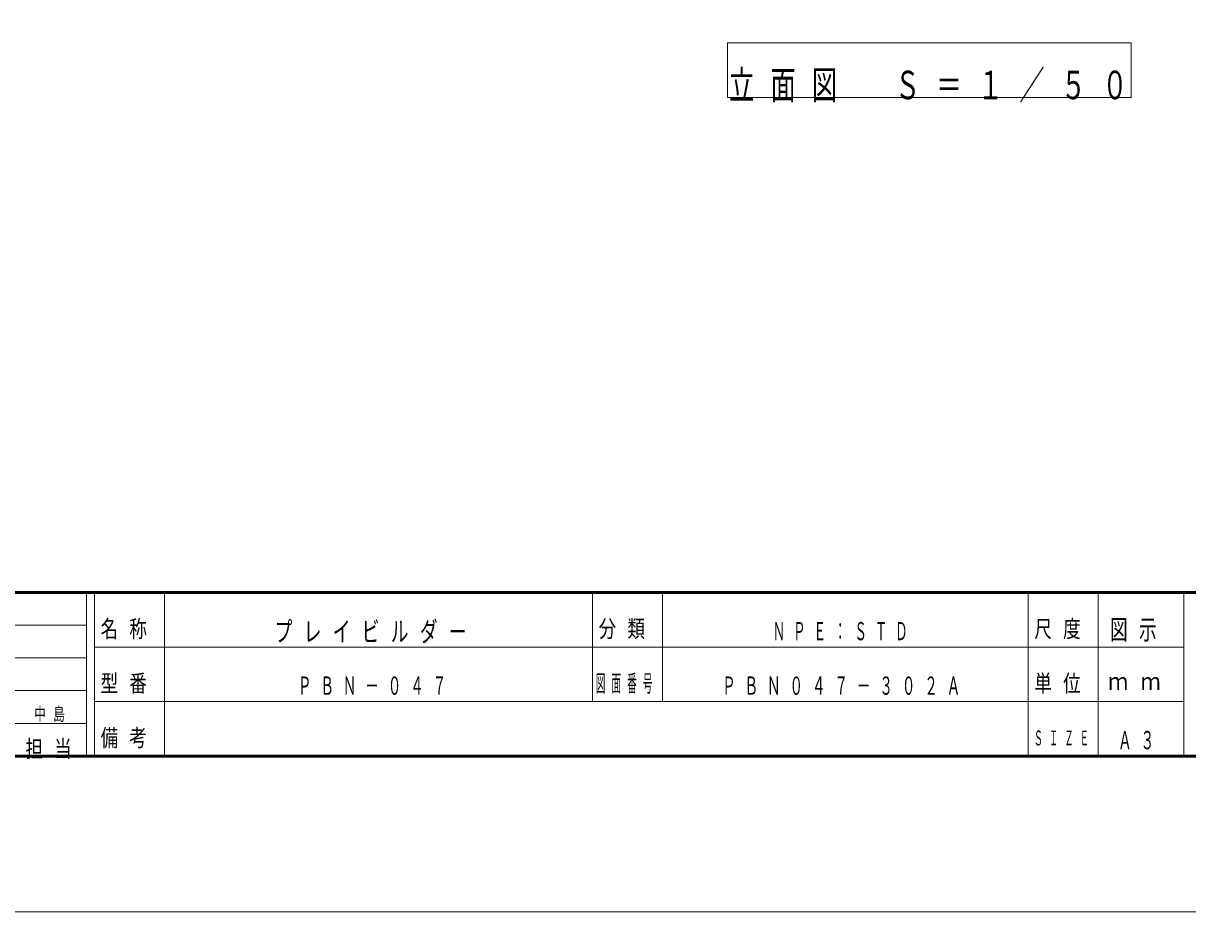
# Model space of a CAD drawing. Units: millimetres on the paper. Extents: x 6 to 426, y -599 to 292.
# Drawn here: x 156.9 to 306.5, y -302 to -187.9 of the extents above; entities that cross this region are included whole.
import ezdxf

# ---------------------------------------------------------------- set-up
doc = ezdxf.new("R2010")
doc.units = ezdxf.units.MM
for name, color, linetype, lineweight in [('0_2', 7, 'Continuous', 13), ('2D', 7, 'Continuous', 13), ('FMT', 7, 'Continuous', 50)]:
    doc.layers.add(name, color=color, linetype=linetype, lineweight=lineweight)
doc.styles.add('ＭＳ ゴシック', font='')
doc.styles.get('ＭＳ ゴシック').set_extended_font_data('MS Gothic')

msp = doc.modelspace()

# ---------------------------------------------------------------- linework, layer by layer
at = {"layer": '0_2', "color": 140, "lineweight": 50}
msp.add_line((28, -261), (403, -261), dxfattribs=at)
at = {"layer": '0_2'}
for p, q in [((165, -261), (165, -282)), ((166, -261), (166, -282)), ((175, -261), (175, -282)), ((230, -261), (230, -275)), ((239, -261), (239, -275)), ((286, -261), (286, -282)), ((295, -261), (295, -282)), ((306, -261), (306, -282)), ((28, -265.2), (165, -265.2)), ((166, -268), (306, -268)), ((28, -269.4), (165, -269.4)), ((28, -273.6), (165, -273.6)), ((166, -275), (306, -275)), ((28, -277.8), (165, -277.8))]:
    msp.add_line(p, q, dxfattribs=at)
for points in [[(28, -282), (28, -25), (403, -25), (403, -282)], [(247.38, -197.374), (299.237, -197.374), (299.237, -190.374), (247.38, -190.374)]]:
    msp.add_lwpolyline(points, close=True, dxfattribs=at)
at = {"layer": '2D'}
for p, q in [((425.5, -302), (5.5, -302)), ((5.5, -302), (425.5, -302)), ((425.5, -302), (5.5, -302))]:
    msp.add_line(p, q, dxfattribs=at)
at = {"layer": 'FMT'}
msp.add_lwpolyline([(28, -282), (28, -25), (403, -25), (403, -282)], close=True, dxfattribs=at)

# ---------------------------------------------------------------- texts
at = {"layer": '0_2', "attachment_point": 7, "style": 'ＭＳ ゴシック'}
for s, insert, char_height in [('\\T1.64;\\W0.65;立面図\u3000Ｓ＝１／５０', (247.547, -198.04), 3.666), ('\\T1.64;\\W0.75;名称', (166.8, -267), 2.199), ('\\T1.64;\\W0.65;プレイビルダー', (189.165, -267.533), 2.566), ('\\T1.64;\\W0.75;分類', (230.8, -267), 2.199), ('\\T1.64;\\W0.5;ＮＰＥ：ＳＴＤ', (253.174, -267.167), 2.346), ('\\T1.64;\\W0.75;尺度', (286.8, -267), 2.199), ('\\T1.64;\\W0.65;図示', (296.51, -267.3), 2.566), ('\\T1.64;\\W0.75;型番', (166.8, -274), 2.199), ('\\T1.64;\\W0.55;ＰＢＮ－０４７', (192.146, -274.167), 2.346), ('\\T1.64;\\W0.4;図面番号', (230.43, -274), 2.199), ('\\T1.64;\\W0.55;ＰＢＮ０４７－３０２Ａ', (246.66, -274.167), 2.346), ('\\T1.64;\\W0.75;単位', (286.8, -274), 2.199), ('\\T1.64;\\W0.85;ｍｍ', (296.286, -273.5), 2.199), ('\\T1.64;\\W0.65;中島', (158.266, -277.617), 1.686), ('\\T1.64;\\W0.75;備考', (166.8, -281), 2.199), ('\\T1.64;\\W0.75;担当', (157.15, -282.4), 2.199), ('\\T1.64;\\W0.45;ＳＩＺＥ', (286.711, -280.667), 1.906), ('\\T1.64;\\W0.55;Ａ３', (297.551, -281.167), 2.346)]:
    msp.add_mtext(s, dxfattribs=dict(at, insert=insert, char_height=char_height))

doc.saveas('drawing.dxf')
